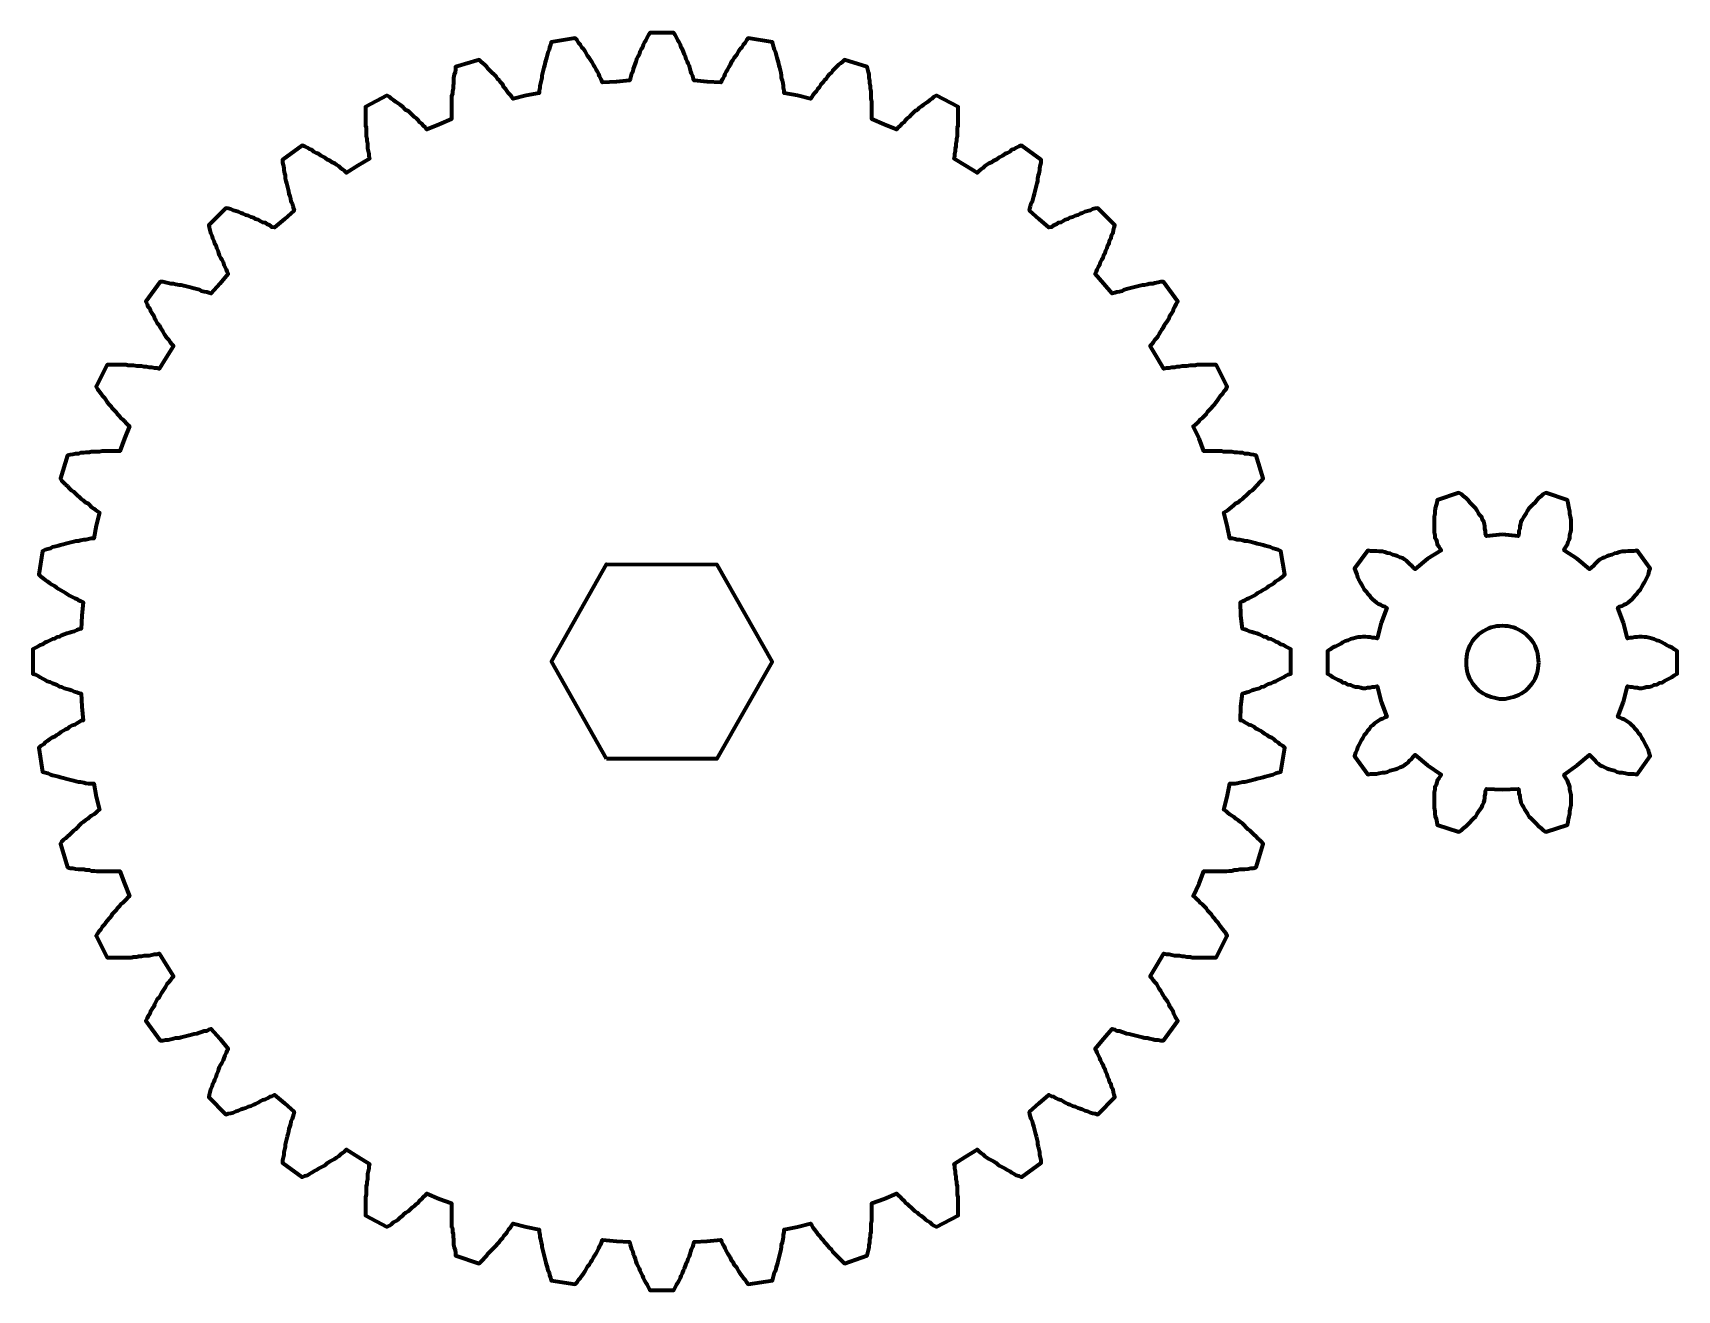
# Model space of a CAD drawing. Header units: millimetres. Extents: x -1288 to -435, y 250 to 901.
# Drawn here: x -782 to -675.4, y 623.3 to 704.7 of the extents above; entities that cross this region are included whole.
import ezdxf

# ---------------------------------------------------------------- set-up
doc = ezdxf.new("R2010")
doc.units = ezdxf.units.MM
doc.header["$MEASUREMENT"] = 0
doc.layers.add('2D', color=1, linetype='Continuous', true_color=0xff0000)
doc.layers.add('Layer 4', color=18, linetype='Continuous', true_color=0x000000)

msp = doc.modelspace()

# ---------------------------------------------------------------- linework, layer by layer
at = {"layer": '2D', "lineweight": 70}
msp.add_lwpolyline([(-744.8, 657.7), (-748.37, 664), (-744.8, 670.3), (-737.65, 670.29), (-734.07, 663.99), (-737.65, 657.7), (-744.8, 657.7)], dxfattribs=at)
msp.add_open_spline([(-684.41, 663.92), (-684.41, 663.45), (-684.54, 662.97), (-684.84, 662.58), (-685.14, 662.15), (-685.58, 661.84), (-686.05, 661.72), (-686.53, 661.54), (-687, 661.54), (-687.48, 661.72), (-687.96, 661.84), (-688.39, 662.15), (-688.69, 662.58), (-688.99, 662.97), (-689.12, 663.45), (-689.12, 663.92), (-689.12, 664.44), (-688.99, 664.92), (-688.69, 665.35), (-688.39, 665.74), (-687.96, 666.04), (-687.48, 666.21), (-687, 666.34), (-686.53, 666.34), (-686.05, 666.21), (-685.58, 666.04), (-685.14, 665.74), (-684.84, 665.35), (-684.54, 664.92), (-684.41, 664.44), (-684.41, 663.92)], degree=3, knots=[0, 0, 0, 0, 1.1, 1.1, 1.1, 2.2, 2.2, 2.2, 3.3, 3.3, 3.3, 4.4, 4.4, 4.4, 5.5, 5.5, 5.5, 6.6, 6.6, 6.6, 7.7, 7.7, 7.7, 8.8, 8.8, 8.8, 9.9, 9.9, 9.9, 11, 11, 11, 11], dxfattribs=at)
at = {"layer": 'Layer 4', "color": 18, "lineweight": 70, "true_color": 0x010101}
for points in [[(-744.17, 701.55), (-745.06, 701.51), (-745.1, 701.64), (-745.18, 701.76), (-745.27, 701.93), (-745.31, 702.06), (-745.39, 702.23), (-745.48, 702.36), (-745.56, 702.52), (-745.65, 702.65), (-745.73, 702.82), (-745.82, 702.95), (-745.9, 703.08), (-746.03, 703.24), (-746.11, 703.37), (-746.2, 703.54), (-746.28, 703.67), (-746.41, 703.79), (-746.5, 703.96), (-746.62, 704.09), (-746.71, 704.26), (-746.83, 704.39), (-748.4, 704.13), (-748.44, 703.96), (-748.49, 703.79), (-748.53, 703.63), (-748.61, 703.46), (-748.65, 703.29), (-748.7, 703.12), (-748.74, 702.95), (-748.78, 702.82), (-748.82, 702.61), (-748.87, 702.48), (-748.91, 702.31), (-748.95, 702.14), (-748.99, 701.97), (-748.99, 701.81), (-749.04, 701.64), (-749.08, 701.47), (-749.12, 701.3), (-749.12, 701.17), (-749.16, 701), (-749.16, 700.83), (-750.01, 700.66)], [(-738.28, 701.55), (-739.13, 701.64), (-739.17, 701.76), (-739.21, 701.93), (-739.3, 702.1), (-739.34, 702.23), (-739.38, 702.4), (-739.43, 702.57), (-739.51, 702.74), (-739.55, 702.86), (-739.64, 703.03), (-739.68, 703.2), (-739.76, 703.33), (-739.81, 703.5), (-739.89, 703.67), (-739.98, 703.79), (-740.02, 703.96), (-740.1, 704.13), (-740.19, 704.26), (-740.27, 704.43), (-740.36, 704.6), (-740.44, 704.73), (-742.01, 704.73), (-742.09, 704.6), (-742.18, 704.43), (-742.26, 704.26), (-742.35, 704.13), (-742.43, 703.96), (-742.47, 703.79), (-742.56, 703.67), (-742.64, 703.5), (-742.69, 703.33), (-742.77, 703.2), (-742.86, 703.03), (-742.9, 702.86), (-742.94, 702.74), (-743.02, 702.57), (-743.07, 702.4), (-743.11, 702.23), (-743.19, 702.1), (-743.24, 701.93), (-743.28, 701.76), (-743.32, 701.64), (-744.17, 701.55)], [(-732.44, 700.66), (-733.29, 700.83), (-733.29, 701), (-733.33, 701.17), (-733.33, 701.3), (-733.37, 701.47), (-733.41, 701.64), (-733.46, 701.81), (-733.46, 701.97), (-733.5, 702.14), (-733.54, 702.31), (-733.58, 702.48), (-733.63, 702.61), (-733.67, 702.82), (-733.71, 702.95), (-733.75, 703.12), (-733.8, 703.29), (-733.84, 703.46), (-733.92, 703.63), (-733.96, 703.79), (-734.01, 703.96), (-734.05, 704.13), (-735.62, 704.39), (-735.74, 704.26), (-735.83, 704.09), (-735.95, 703.96), (-736.04, 703.79), (-736.17, 703.67), (-736.25, 703.54), (-736.34, 703.37), (-736.42, 703.24), (-736.55, 703.08), (-736.63, 702.95), (-736.72, 702.82), (-736.8, 702.65), (-736.89, 702.52), (-736.97, 702.36), (-737.06, 702.23), (-737.14, 702.06), (-737.18, 701.93), (-737.27, 701.76), (-737.35, 701.64), (-737.39, 701.51), (-738.28, 701.55)], [(-750.01, 700.66), (-750.86, 700.45), (-750.94, 700.58), (-751.02, 700.7), (-751.15, 700.83), (-751.24, 700.96), (-751.32, 701.09), (-751.45, 701.21), (-751.53, 701.38), (-751.66, 701.51), (-751.74, 701.64), (-751.87, 701.76), (-751.96, 701.89), (-752.08, 702.02), (-752.21, 702.14), (-752.34, 702.27), (-752.47, 702.4), (-752.55, 702.52), (-752.68, 702.65), (-752.8, 702.74), (-752.93, 702.86), (-753.06, 702.99), (-754.58, 702.52), (-754.58, 702.36), (-754.62, 702.19), (-754.67, 702.02), (-754.71, 701.81), (-754.71, 701.47), (-754.75, 701.3), (-754.75, 701.13), (-754.79, 700.96), (-754.79, 700.79), (-754.84, 700.62), (-754.84, 699.14), (-755.64, 698.8)], [(-726.81, 698.8), (-727.61, 699.14), (-727.61, 700.28), (-727.66, 700.45), (-727.66, 700.96), (-727.7, 701.13), (-727.7, 701.3), (-727.74, 701.47), (-727.74, 701.64), (-727.78, 701.81), (-727.78, 702.02), (-727.83, 702.19), (-727.87, 702.36), (-727.91, 702.52), (-729.39, 702.99), (-729.52, 702.86), (-729.65, 702.74), (-729.77, 702.65), (-729.9, 702.52), (-730.03, 702.4), (-730.16, 702.27), (-730.24, 702.14), (-730.37, 702.02), (-730.49, 701.89), (-730.58, 701.76), (-730.71, 701.64), (-730.79, 701.51), (-730.92, 701.38), (-731, 701.21), (-731.13, 701.09), (-731.21, 700.96), (-731.34, 700.83), (-731.43, 700.7), (-731.51, 700.58), (-731.59, 700.45), (-732.44, 700.66)], [(-755.64, 698.8), (-756.44, 698.46), (-756.53, 698.59), (-756.66, 698.71), (-756.78, 698.84), (-756.91, 698.93), (-756.99, 699.05), (-757.12, 699.18), (-757.25, 699.27), (-757.38, 699.39), (-757.5, 699.52), (-757.63, 699.65), (-757.8, 699.73), (-757.93, 699.86), (-758.01, 699.94), (-758.18, 700.07), (-758.31, 700.15), (-758.43, 700.24), (-758.6, 700.37), (-758.73, 700.45), (-758.86, 700.58), (-759.03, 700.66), (-760.42, 699.94), (-760.42, 698.71), (-760.38, 698.59), (-760.38, 698.04), (-760.34, 697.87), (-760.34, 697.74), (-760.3, 697.57), (-760.3, 697.23), (-760.25, 697.06), (-760.21, 696.89), (-760.21, 696.73), (-760.17, 696.56), (-760.89, 696.13)], [(-721.56, 696.13), (-722.28, 696.56), (-722.24, 696.73), (-722.24, 696.89), (-722.2, 697.06), (-722.2, 697.23), (-722.15, 697.36), (-722.15, 697.57), (-722.11, 697.74), (-722.11, 697.87), (-722.07, 698.04), (-722.07, 698.59), (-722.03, 698.71), (-722.03, 699.94), (-723.42, 700.66), (-723.59, 700.58), (-723.72, 700.45), (-723.85, 700.37), (-724.02, 700.24), (-724.14, 700.15), (-724.27, 700.07), (-724.44, 699.94), (-724.57, 699.86), (-724.69, 699.73), (-724.82, 699.65), (-724.95, 699.52), (-725.08, 699.39), (-725.2, 699.27), (-725.33, 699.18), (-725.46, 699.05), (-725.54, 698.93), (-725.67, 698.84), (-725.79, 698.71), (-725.92, 698.59), (-726.01, 698.46), (-726.81, 698.8)], [(-760.89, 696.13), (-761.65, 695.67), (-761.78, 695.79), (-761.91, 695.88), (-762.03, 695.96), (-762.16, 696.09), (-762.29, 696.17), (-762.41, 696.26), (-762.58, 696.34), (-762.71, 696.43), (-762.88, 696.51), (-763.01, 696.6), (-763.13, 696.68), (-763.3, 696.77), (-763.47, 696.89), (-763.6, 696.94), (-763.77, 697.02), (-763.89, 697.15), (-764.06, 697.19), (-764.19, 697.28), (-764.36, 697.36), (-764.53, 697.44), (-765.8, 696.51), (-765.8, 696.34), (-765.76, 696.17), (-765.72, 695.96), (-765.72, 695.84), (-765.67, 695.62), (-765.63, 695.5), (-765.63, 695.29), (-765.59, 695.12), (-765.55, 694.99), (-765.5, 694.82), (-765.46, 694.65), (-765.42, 694.48), (-765.38, 694.31), (-765.33, 694.14), (-765.29, 693.97), (-765.25, 693.8), (-765.17, 693.68), (-765.12, 693.51), (-765.08, 693.34), (-765.04, 693.21), (-765.67, 692.66)], [(-716.78, 692.66), (-717.41, 693.21), (-717.37, 693.34), (-717.33, 693.51), (-717.29, 693.68), (-717.2, 693.8), (-717.16, 693.97), (-717.12, 694.14), (-717.07, 694.31), (-717.03, 694.48), (-716.99, 694.65), (-716.95, 694.82), (-716.9, 694.99), (-716.86, 695.12), (-716.86, 695.29), (-716.82, 695.5), (-716.78, 695.62), (-716.74, 695.84), (-716.74, 695.96), (-716.69, 696.17), (-716.65, 696.34), (-716.65, 696.51), (-717.92, 697.44), (-718.09, 697.36), (-718.26, 697.28), (-718.39, 697.19), (-718.56, 697.15), (-718.68, 697.02), (-718.85, 696.94), (-718.98, 696.89), (-719.15, 696.77), (-719.32, 696.68), (-719.44, 696.6), (-719.57, 696.51), (-719.74, 696.43), (-719.87, 696.34), (-720.04, 696.26), (-720.16, 696.17), (-720.29, 696.09), (-720.42, 695.96), (-720.55, 695.88), (-720.67, 695.79), (-720.8, 695.67), (-721.56, 696.13)], [(-765.67, 692.66), (-766.31, 692.11), (-766.48, 692.15), (-766.6, 692.24), (-766.77, 692.32), (-766.9, 692.41), (-767.07, 692.45), (-767.24, 692.53), (-767.37, 692.62), (-767.54, 692.66), (-767.66, 692.75), (-767.83, 692.79), (-768, 692.87), (-768.17, 692.92), (-768.34, 693), (-768.47, 693.04), (-768.64, 693.13), (-768.81, 693.17), (-768.98, 693.21), (-769.14, 693.3), (-769.31, 693.34), (-769.48, 693.38), (-770.58, 692.28), (-770.54, 692.11), (-770.5, 691.94), (-770.46, 691.77), (-770.37, 691.6), (-770.33, 691.43), (-770.24, 691.26), (-770.2, 691.09), (-770.12, 690.97), (-770.08, 690.8), (-769.99, 690.63), (-769.95, 690.46), (-769.91, 690.33), (-769.82, 690.16), (-769.74, 690.04), (-769.65, 689.87), (-769.61, 689.7), (-769.53, 689.57), (-769.44, 689.4), (-769.4, 689.27), (-769.31, 689.11), (-769.86, 688.47)], [(-712.59, 688.47), (-713.14, 689.11), (-713.05, 689.27), (-713.01, 689.4), (-712.93, 689.57), (-712.84, 689.7), (-712.8, 689.87), (-712.71, 690.04), (-712.63, 690.16), (-712.59, 690.33), (-712.5, 690.46), (-712.46, 690.63), (-712.38, 690.8), (-712.33, 690.97), (-712.25, 691.09), (-712.21, 691.26), (-712.12, 691.43), (-712.08, 691.6), (-711.99, 691.77), (-711.95, 691.94), (-711.91, 692.11), (-711.87, 692.28), (-712.97, 693.38), (-713.14, 693.34), (-713.31, 693.3), (-713.48, 693.21), (-713.64, 693.17), (-713.81, 693.13), (-713.98, 693.04), (-714.11, 693), (-714.28, 692.92), (-714.45, 692.87), (-714.62, 692.79), (-714.79, 692.75), (-714.91, 692.66), (-715.08, 692.62), (-715.21, 692.53), (-715.38, 692.45), (-715.55, 692.41), (-715.68, 692.32), (-715.85, 692.24), (-715.97, 692.15), (-716.14, 692.11), (-716.78, 692.66)], [(-769.86, 688.47), (-770.41, 687.84), (-770.58, 687.88), (-770.71, 687.92), (-770.88, 687.96), (-771.05, 688), (-771.18, 688.09), (-771.35, 688.13), (-771.52, 688.17), (-771.68, 688.22), (-771.85, 688.26), (-772.02, 688.3), (-772.19, 688.34), (-772.36, 688.39), (-772.49, 688.39), (-772.7, 688.43), (-772.87, 688.47), (-773.04, 688.47), (-773.21, 688.51), (-773.38, 688.55), (-773.55, 688.6), (-773.72, 688.6), (-774.65, 687.33), (-774.56, 687.16), (-774.52, 686.99), (-774.39, 686.86), (-774.35, 686.69), (-774.27, 686.57), (-774.14, 686.4), (-774.1, 686.23), (-774.01, 686.1), (-773.93, 685.93), (-773.8, 685.8), (-773.72, 685.63), (-773.63, 685.51), (-773.55, 685.38), (-773.46, 685.21), (-773.38, 685.08), (-773.29, 684.96), (-773.17, 684.83), (-773.08, 684.7), (-773, 684.58), (-772.87, 684.45), (-773.34, 683.69)], [(-709.12, 683.69), (-709.58, 684.45), (-709.45, 684.58), (-709.37, 684.7), (-709.28, 684.83), (-709.16, 684.96), (-709.07, 685.08), (-708.99, 685.21), (-708.9, 685.38), (-708.82, 685.51), (-708.73, 685.63), (-708.65, 685.8), (-708.56, 685.93), (-708.44, 686.1), (-708.35, 686.23), (-708.31, 686.4), (-708.18, 686.57), (-708.1, 686.69), (-708.06, 686.86), (-707.97, 686.99), (-707.89, 687.16), (-707.8, 687.33), (-708.73, 688.6), (-708.9, 688.6), (-709.07, 688.55), (-709.28, 688.51), (-709.41, 688.47), (-709.62, 688.47), (-709.75, 688.43), (-709.96, 688.39), (-710.09, 688.39), (-710.26, 688.34), (-710.43, 688.3), (-710.6, 688.26), (-710.77, 688.22), (-710.94, 688.17), (-711.11, 688.13), (-711.27, 688.09), (-711.4, 688), (-711.57, 687.96), (-711.74, 687.92), (-711.87, 687.88), (-712.04, 687.84), (-712.59, 688.47)], [(-773.34, 683.69), (-773.8, 682.97), (-773.93, 683.01), (-774.1, 683.01), (-774.27, 683.05), (-774.44, 683.05), (-774.61, 683.09), (-774.77, 683.09), (-774.94, 683.14), (-775.24, 683.14), (-775.45, 683.18), (-775.79, 683.18), (-775.92, 683.22), (-777.15, 683.22), (-777.87, 681.82), (-777.78, 681.65), (-777.7, 681.53), (-777.57, 681.36), (-777.48, 681.23), (-777.36, 681.1), (-777.27, 680.98), (-777.15, 680.81), (-777.06, 680.68), (-776.93, 680.55), (-776.85, 680.43), (-776.72, 680.3), (-776.6, 680.17), (-776.51, 680.05), (-776.38, 679.92), (-776.3, 679.79), (-776.17, 679.71), (-776.04, 679.58), (-775.92, 679.45), (-775.83, 679.33), (-775.71, 679.24), (-776.04, 678.44)], [(-706.41, 678.44), (-706.79, 679.24), (-706.66, 679.33), (-706.53, 679.45), (-706.41, 679.58), (-706.32, 679.71), (-706.19, 679.79), (-706.07, 679.92), (-705.94, 680.05), (-705.86, 680.17), (-705.73, 680.3), (-705.6, 680.43), (-705.52, 680.55), (-705.39, 680.68), (-705.31, 680.81), (-705.18, 680.98), (-705.09, 681.1), (-705.01, 681.23), (-704.88, 681.36), (-704.76, 681.53), (-704.67, 681.65), (-704.59, 681.82), (-705.31, 683.22), (-706.53, 683.22), (-706.66, 683.18), (-707, 683.18), (-707.21, 683.14), (-707.51, 683.14), (-707.68, 683.09), (-707.85, 683.09), (-708.01, 683.05), (-708.18, 683.05), (-708.35, 683.01), (-708.52, 683.01), (-708.69, 682.97), (-709.12, 683.69)], [(-776.04, 678.44), (-776.34, 677.63), (-777.48, 677.63), (-777.65, 677.59), (-778.2, 677.59), (-778.33, 677.55), (-778.54, 677.55), (-778.67, 677.51), (-778.88, 677.51), (-779.01, 677.46), (-779.22, 677.46), (-779.39, 677.42), (-779.56, 677.38), (-779.73, 677.34), (-780.19, 675.85), (-780.11, 675.73), (-779.98, 675.6), (-779.85, 675.47), (-779.73, 675.35), (-779.6, 675.22), (-779.47, 675.09), (-779.35, 675.01), (-779.22, 674.88), (-779.09, 674.75), (-778.97, 674.67), (-778.84, 674.54), (-778.71, 674.46), (-778.59, 674.33), (-778.42, 674.25), (-778.29, 674.12), (-778.2, 674.03), (-778.03, 673.91), (-777.91, 673.82), (-777.78, 673.74), (-777.65, 673.65), (-777.87, 672.81)], [(-704.59, 672.81), (-704.8, 673.65), (-704.67, 673.74), (-704.54, 673.82), (-704.42, 673.91), (-704.29, 674.03), (-704.16, 674.12), (-704.04, 674.25), (-703.87, 674.33), (-703.74, 674.46), (-703.61, 674.54), (-703.48, 674.67), (-703.36, 674.75), (-703.23, 674.88), (-703.1, 675.01), (-702.98, 675.09), (-702.85, 675.22), (-702.72, 675.35), (-702.6, 675.47), (-702.51, 675.6), (-702.38, 675.73), (-702.26, 675.85), (-702.72, 677.34), (-702.89, 677.38), (-703.06, 677.42), (-703.23, 677.46), (-703.44, 677.46), (-703.57, 677.51), (-703.78, 677.51), (-703.95, 677.55), (-704.12, 677.55), (-704.29, 677.59), (-704.8, 677.59), (-704.97, 677.63), (-706.11, 677.63), (-706.41, 678.44)], [(-686.75, 672.22), (-687.8, 672.13), (-687.85, 672.3), (-687.85, 672.47), (-687.89, 672.6), (-687.89, 672.77), (-687.93, 672.9), (-687.97, 673.07), (-688.06, 673.19), (-688.1, 673.36), (-688.23, 673.49), (-688.31, 673.62), (-688.4, 673.79), (-688.48, 673.91), (-688.61, 674.04), (-688.74, 674.17), (-688.86, 674.29), (-688.99, 674.46), (-689.12, 674.59), (-689.29, 674.72), (-689.41, 674.84), (-689.58, 674.93), (-690.98, 674.46), (-691.02, 674.29), (-691.06, 674.12), (-691.11, 673.91), (-691.15, 673.74), (-691.15, 673.57), (-691.19, 673.4), (-691.19, 672.35), (-691.15, 672.18), (-691.15, 672.01), (-691.06, 671.88), (-691.02, 671.75), (-690.98, 671.58), (-690.89, 671.46), (-690.81, 671.33), (-690.72, 671.2), (-691.61, 670.65)], [(-681.92, 670.65), (-682.77, 671.2), (-682.72, 671.33), (-682.64, 671.46), (-682.55, 671.58), (-682.51, 671.75), (-682.43, 671.88), (-682.39, 672.01), (-682.39, 672.18), (-682.34, 672.35), (-682.3, 672.52), (-682.3, 673.19), (-682.34, 673.4), (-682.39, 673.57), (-682.39, 673.74), (-682.43, 673.91), (-682.47, 674.12), (-682.51, 674.29), (-682.55, 674.46), (-683.95, 674.93), (-684.12, 674.84), (-684.25, 674.72), (-684.42, 674.59), (-684.54, 674.46), (-684.67, 674.29), (-684.8, 674.17), (-684.93, 674.04), (-685.05, 673.91), (-685.14, 673.79), (-685.22, 673.62), (-685.31, 673.49), (-685.39, 673.36), (-685.48, 673.19), (-685.56, 673.07), (-685.6, 672.9), (-685.64, 672.77), (-685.64, 672.6), (-685.69, 672.47), (-685.69, 672.3), (-685.73, 672.13), (-686.75, 672.22)], [(-777.87, 672.81), (-778.03, 671.96), (-778.2, 671.96), (-778.37, 671.92), (-778.54, 671.88), (-778.67, 671.88), (-778.88, 671.83), (-779.01, 671.79), (-779.18, 671.79), (-779.35, 671.75), (-779.52, 671.71), (-779.69, 671.66), (-779.85, 671.62), (-780.02, 671.58), (-780.19, 671.54), (-780.32, 671.49), (-780.49, 671.45), (-780.7, 671.41), (-780.83, 671.33), (-781, 671.28), (-781.17, 671.24), (-781.34, 671.16), (-781.59, 669.63), (-781.46, 669.5), (-781.29, 669.38), (-781.17, 669.29), (-781.04, 669.21), (-780.87, 669.08), (-780.74, 669), (-780.57, 668.91), (-780.45, 668.79), (-780.32, 668.7), (-780.15, 668.62), (-780.02, 668.53), (-779.85, 668.45), (-779.73, 668.36), (-779.6, 668.28), (-779.43, 668.19), (-779.26, 668.11), (-779.13, 668.07), (-779.01, 667.98), (-778.84, 667.9), (-778.71, 667.85), (-778.8, 666.96)], [(-703.7, 666.96), (-703.74, 667.85), (-703.61, 667.9), (-703.44, 667.98), (-703.32, 668.07), (-703.19, 668.11), (-703.02, 668.19), (-702.85, 668.28), (-702.72, 668.36), (-702.6, 668.45), (-702.43, 668.53), (-702.3, 668.62), (-702.13, 668.7), (-702, 668.79), (-701.88, 668.91), (-701.71, 669), (-701.58, 669.08), (-701.45, 669.21), (-701.28, 669.29), (-701.16, 669.38), (-700.99, 669.5), (-700.86, 669.63), (-701.11, 671.16), (-701.28, 671.24), (-701.45, 671.28), (-701.62, 671.33), (-701.79, 671.41), (-701.96, 671.45), (-702.13, 671.49), (-702.26, 671.54), (-702.43, 671.58), (-702.64, 671.62), (-702.77, 671.66), (-702.93, 671.71), (-703.1, 671.75), (-703.27, 671.79), (-703.44, 671.79), (-703.57, 671.83), (-703.78, 671.88), (-703.95, 671.88), (-704.08, 671.92), (-704.25, 671.96), (-704.42, 671.96), (-704.59, 672.81)], [(-691.61, 670.65), (-692.42, 669.98), (-692.54, 670.1), (-692.63, 670.19), (-692.76, 670.31), (-692.84, 670.4), (-692.97, 670.53), (-693.1, 670.61), (-693.22, 670.69), (-693.39, 670.74), (-693.56, 670.82), (-693.69, 670.86), (-693.86, 670.91), (-694.03, 670.99), (-694.2, 671.03), (-694.37, 671.08), (-694.53, 671.12), (-694.75, 671.12), (-694.92, 671.16), (-695.3, 671.16), (-695.47, 671.2), (-696.35, 670.02), (-696.27, 669.85), (-696.19, 669.64), (-696.14, 669.47), (-696.06, 669.3), (-695.97, 669.13), (-695.89, 669), (-695.8, 668.83), (-695.72, 668.66), (-695.59, 668.54), (-695.51, 668.41), (-695.38, 668.28), (-695.3, 668.16), (-695.17, 668.03), (-695.04, 667.94), (-694.92, 667.82), (-694.79, 667.73), (-694.66, 667.69), (-694.53, 667.6), (-694.37, 667.56), (-694.24, 667.48), (-694.62, 666.5)], [(-678.91, 666.5), (-679.29, 667.48), (-679.17, 667.56), (-679, 667.6), (-678.87, 667.69), (-678.74, 667.73), (-678.62, 667.82), (-678.49, 667.94), (-678.36, 668.03), (-678.24, 668.16), (-678.15, 668.28), (-678.02, 668.41), (-677.94, 668.54), (-677.81, 668.66), (-677.73, 668.83), (-677.64, 669), (-677.56, 669.13), (-677.47, 669.3), (-677.39, 669.47), (-677.3, 669.64), (-677.26, 669.85), (-677.18, 670.02), (-678.02, 671.2), (-678.24, 671.16), (-678.62, 671.16), (-678.79, 671.12), (-679, 671.12), (-679.17, 671.08), (-679.34, 671.03), (-679.51, 670.99), (-679.68, 670.91), (-679.84, 670.86), (-679.97, 670.82), (-680.14, 670.74), (-680.27, 670.69), (-680.44, 670.61), (-680.56, 670.53), (-680.69, 670.4), (-680.78, 670.31), (-680.86, 670.19), (-680.99, 670.1), (-681.11, 669.98), (-681.92, 670.65)], [(-778.8, 666.96), (-778.84, 666.12), (-779.01, 666.08), (-779.13, 666.03), (-779.3, 665.95), (-779.47, 665.91), (-779.6, 665.86), (-779.77, 665.82), (-779.94, 665.74), (-780.11, 665.69), (-780.24, 665.61), (-780.4, 665.57), (-780.57, 665.48), (-780.7, 665.44), (-780.87, 665.36), (-781.04, 665.27), (-781.17, 665.23), (-781.34, 665.1), (-781.51, 665.06), (-781.63, 664.98), (-781.8, 664.89), (-781.97, 664.81), (-781.97, 663.2), (-781.8, 663.15), (-781.63, 663.07), (-781.51, 662.99), (-781.34, 662.9), (-781.17, 662.82), (-781.04, 662.73), (-780.87, 662.69), (-780.7, 662.6), (-780.57, 662.56), (-780.4, 662.48), (-780.24, 662.39), (-780.11, 662.35), (-779.94, 662.27), (-779.77, 662.22), (-779.6, 662.18), (-779.47, 662.14), (-779.3, 662.05), (-779.13, 662.01), (-779.01, 661.97), (-778.84, 661.93), (-778.8, 661.08)], [(-703.7, 661.08), (-703.61, 661.93), (-703.44, 661.97), (-703.32, 662.01), (-703.15, 662.05), (-702.98, 662.14), (-702.85, 662.18), (-702.68, 662.22), (-702.51, 662.27), (-702.38, 662.35), (-702.21, 662.39), (-702.05, 662.48), (-701.92, 662.56), (-701.75, 662.6), (-701.58, 662.69), (-701.45, 662.73), (-701.28, 662.82), (-701.11, 662.9), (-700.94, 662.99), (-700.82, 663.07), (-700.65, 663.15), (-700.48, 663.2), (-700.48, 664.81), (-700.65, 664.89), (-700.82, 664.98), (-700.94, 665.06), (-701.11, 665.1), (-701.28, 665.23), (-701.45, 665.27), (-701.58, 665.36), (-701.75, 665.44), (-701.92, 665.48), (-702.05, 665.57), (-702.21, 665.61), (-702.38, 665.69), (-702.51, 665.74), (-702.68, 665.82), (-702.85, 665.86), (-702.98, 665.91), (-703.15, 665.95), (-703.32, 666.03), (-703.44, 666.08), (-703.61, 666.12), (-703.7, 666.96)], [(-694.62, 666.5), (-694.87, 665.49), (-695.04, 665.53), (-695.17, 665.53), (-695.34, 665.57), (-695.47, 665.57), (-695.64, 665.61), (-695.8, 665.61), (-695.93, 665.57), (-696.1, 665.57), (-696.27, 665.53), (-696.44, 665.49), (-696.61, 665.45), (-696.78, 665.36), (-696.95, 665.32), (-697.12, 665.23), (-697.24, 665.15), (-697.41, 665.06), (-697.58, 664.98), (-697.75, 664.9), (-697.92, 664.77), (-698.09, 664.68), (-698.09, 663.2), (-697.92, 663.12), (-697.75, 662.99), (-697.58, 662.91), (-697.41, 662.82), (-697.24, 662.74), (-697.12, 662.65), (-696.95, 662.61), (-696.78, 662.52), (-696.61, 662.48), (-696.44, 662.4), (-696.27, 662.36), (-696.1, 662.36), (-695.93, 662.31), (-695.8, 662.27), (-695.64, 662.27), (-695.47, 662.31), (-695.34, 662.31), (-695.17, 662.36), (-695.04, 662.36), (-694.87, 662.4), (-694.62, 661.38)], [(-678.91, 661.38), (-678.66, 662.4), (-678.49, 662.36), (-678.36, 662.36), (-678.19, 662.31), (-678.02, 662.31), (-677.9, 662.27), (-677.73, 662.27), (-677.56, 662.31), (-677.43, 662.36), (-677.26, 662.36), (-677.09, 662.4), (-676.92, 662.48), (-676.75, 662.52), (-676.59, 662.61), (-676.42, 662.65), (-676.25, 662.74), (-676.12, 662.82), (-675.95, 662.91), (-675.78, 662.99), (-675.61, 663.12), (-675.44, 663.2), (-675.44, 664.68), (-675.61, 664.77), (-675.78, 664.9), (-675.95, 664.98), (-676.12, 665.06), (-676.25, 665.15), (-676.42, 665.23), (-676.59, 665.32), (-676.75, 665.36), (-676.92, 665.45), (-677.09, 665.49), (-677.26, 665.53), (-677.43, 665.57), (-677.56, 665.57), (-677.73, 665.61), (-677.9, 665.61), (-678.02, 665.57), (-678.19, 665.57), (-678.36, 665.53), (-678.49, 665.53), (-678.66, 665.49), (-678.91, 666.5)], [(-778.8, 661.08), (-778.71, 660.19), (-778.84, 660.15), (-779.01, 660.06), (-779.13, 659.98), (-779.26, 659.9), (-779.43, 659.85), (-779.6, 659.77), (-779.73, 659.64), (-779.85, 659.6), (-780.02, 659.51), (-780.15, 659.43), (-780.32, 659.3), (-780.45, 659.22), (-780.57, 659.13), (-780.74, 659.05), (-780.87, 658.96), (-781.04, 658.84), (-781.17, 658.75), (-781.29, 658.63), (-781.46, 658.54), (-781.59, 658.41), (-781.34, 656.85), (-781.17, 656.8), (-781, 656.76), (-780.83, 656.68), (-780.7, 656.64), (-780.49, 656.59), (-780.32, 656.55), (-780.19, 656.51), (-780.02, 656.47), (-779.85, 656.42), (-779.69, 656.38), (-779.52, 656.34), (-779.35, 656.3), (-779.18, 656.25), (-779.01, 656.21), (-778.88, 656.21), (-778.67, 656.17), (-778.54, 656.13), (-778.37, 656.09), (-778.03, 656.09), (-777.87, 655.24)], [(-704.59, 655.24), (-704.42, 656.09), (-704.08, 656.09), (-703.95, 656.13), (-703.78, 656.17), (-703.57, 656.21), (-703.44, 656.21), (-703.27, 656.25), (-703.1, 656.3), (-702.93, 656.34), (-702.77, 656.38), (-702.64, 656.42), (-702.43, 656.47), (-702.26, 656.51), (-702.13, 656.55), (-701.96, 656.59), (-701.79, 656.64), (-701.62, 656.68), (-701.45, 656.76), (-701.28, 656.8), (-701.11, 656.85), (-700.86, 658.41), (-700.99, 658.54), (-701.16, 658.63), (-701.28, 658.75), (-701.45, 658.84), (-701.58, 658.96), (-701.71, 659.05), (-701.88, 659.13), (-702, 659.22), (-702.13, 659.3), (-702.3, 659.43), (-702.43, 659.51), (-702.6, 659.6), (-702.72, 659.64), (-702.85, 659.77), (-703.02, 659.85), (-703.19, 659.9), (-703.32, 659.98), (-703.44, 660.06), (-703.61, 660.15), (-703.74, 660.19), (-703.7, 661.08)], [(-694.62, 661.38), (-694.24, 660.41), (-694.37, 660.37), (-694.53, 660.28), (-694.66, 660.24), (-694.79, 660.15), (-694.92, 660.07), (-695.04, 659.98), (-695.17, 659.86), (-695.3, 659.77), (-695.38, 659.65), (-695.51, 659.52), (-695.59, 659.35), (-695.72, 659.22), (-695.8, 659.05), (-695.89, 658.93), (-695.97, 658.76), (-696.06, 658.59), (-696.14, 658.42), (-696.19, 658.25), (-696.27, 658.08), (-696.35, 657.87), (-695.47, 656.68), (-695.3, 656.72), (-694.92, 656.72), (-694.75, 656.77), (-694.53, 656.81), (-694.37, 656.81), (-694.2, 656.85), (-694.03, 656.94), (-693.86, 656.98), (-693.69, 657.02), (-693.56, 657.06), (-693.39, 657.15), (-693.22, 657.23), (-693.1, 657.28), (-692.97, 657.4), (-692.84, 657.49), (-692.76, 657.61), (-692.63, 657.7), (-692.54, 657.83), (-692.42, 657.95), (-691.61, 657.28)], [(-681.92, 657.28), (-681.11, 657.95), (-680.99, 657.83), (-680.86, 657.7), (-680.78, 657.61), (-680.69, 657.49), (-680.56, 657.4), (-680.44, 657.28), (-680.27, 657.23), (-680.14, 657.15), (-679.97, 657.06), (-679.84, 657.02), (-679.68, 656.98), (-679.51, 656.94), (-679.34, 656.85), (-679.17, 656.81), (-679, 656.81), (-678.79, 656.77), (-678.62, 656.72), (-678.24, 656.72), (-678.02, 656.68), (-677.18, 657.87), (-677.26, 658.08), (-677.3, 658.25), (-677.39, 658.42), (-677.47, 658.59), (-677.56, 658.76), (-677.64, 658.93), (-677.73, 659.05), (-677.81, 659.22), (-677.94, 659.35), (-678.02, 659.52), (-678.15, 659.65), (-678.24, 659.77), (-678.36, 659.86), (-678.49, 659.98), (-678.62, 660.07), (-678.74, 660.15), (-678.87, 660.24), (-679, 660.28), (-679.17, 660.37), (-679.29, 660.41), (-678.91, 661.38)], [(-691.61, 657.28), (-690.72, 656.68), (-690.81, 656.56), (-690.89, 656.43), (-690.98, 656.3), (-691.02, 656.17), (-691.06, 656.01), (-691.15, 655.88), (-691.15, 655.71), (-691.19, 655.54), (-691.19, 654.52), (-691.15, 654.31), (-691.15, 654.14), (-691.11, 653.97), (-691.06, 653.8), (-691.02, 653.59), (-690.98, 653.42), (-689.58, 652.96), (-689.41, 653.08), (-689.29, 653.21), (-689.12, 653.34), (-688.99, 653.47), (-688.86, 653.59), (-688.74, 653.72), (-688.61, 653.85), (-688.48, 653.97), (-688.4, 654.14), (-688.31, 654.27), (-688.23, 654.4), (-688.1, 654.57), (-688.06, 654.69), (-687.97, 654.86), (-687.93, 654.99), (-687.89, 655.16), (-687.89, 655.29), (-687.85, 655.46), (-687.85, 655.62), (-687.8, 655.75), (-686.75, 655.71)], [(-686.75, 655.71), (-685.73, 655.75), (-685.69, 655.62), (-685.69, 655.46), (-685.64, 655.29), (-685.64, 655.16), (-685.6, 654.99), (-685.56, 654.86), (-685.48, 654.69), (-685.39, 654.57), (-685.31, 654.4), (-685.22, 654.27), (-685.14, 654.14), (-685.05, 653.97), (-684.93, 653.85), (-684.8, 653.72), (-684.67, 653.59), (-684.54, 653.47), (-684.42, 653.34), (-684.25, 653.21), (-684.12, 653.08), (-683.95, 652.96), (-682.55, 653.42), (-682.51, 653.59), (-682.47, 653.8), (-682.43, 653.97), (-682.39, 654.14), (-682.39, 654.31), (-682.34, 654.52), (-682.3, 654.69), (-682.3, 655.37), (-682.34, 655.54), (-682.39, 655.71), (-682.39, 655.88), (-682.43, 656.01), (-682.51, 656.17), (-682.55, 656.3), (-682.64, 656.43), (-682.72, 656.56), (-682.77, 656.68), (-681.92, 657.28)], [(-777.87, 655.24), (-777.65, 654.39), (-777.78, 654.31), (-777.91, 654.18), (-778.03, 654.1), (-778.2, 654.01), (-778.29, 653.93), (-778.42, 653.8), (-778.59, 653.71), (-778.71, 653.59), (-778.84, 653.5), (-778.97, 653.38), (-779.09, 653.25), (-779.22, 653.12), (-779.35, 653.04), (-779.47, 652.91), (-779.6, 652.78), (-779.73, 652.66), (-779.85, 652.53), (-779.98, 652.44), (-780.11, 652.32), (-780.19, 652.19), (-779.73, 650.67), (-779.56, 650.62), (-779.39, 650.62), (-779.22, 650.58), (-779.01, 650.54), (-778.67, 650.54), (-778.54, 650.5), (-778.33, 650.5), (-778.2, 650.45), (-777.99, 650.45), (-777.82, 650.41), (-776.34, 650.41), (-776.04, 649.61)], [(-706.41, 649.61), (-706.11, 650.41), (-704.63, 650.41), (-704.46, 650.45), (-704.29, 650.45), (-704.12, 650.5), (-703.95, 650.5), (-703.78, 650.54), (-703.44, 650.54), (-703.23, 650.58), (-703.06, 650.62), (-702.89, 650.62), (-702.72, 650.67), (-702.26, 652.19), (-702.38, 652.32), (-702.51, 652.44), (-702.6, 652.53), (-702.72, 652.66), (-702.85, 652.78), (-702.98, 652.91), (-703.1, 653.04), (-703.23, 653.12), (-703.36, 653.25), (-703.48, 653.38), (-703.61, 653.5), (-703.74, 653.59), (-703.87, 653.71), (-704.04, 653.8), (-704.16, 653.93), (-704.29, 654.01), (-704.42, 654.1), (-704.54, 654.18), (-704.67, 654.31), (-704.8, 654.39), (-704.59, 655.24)], [(-776.04, 649.61), (-775.71, 648.8), (-775.83, 648.72), (-775.92, 648.59), (-776.04, 648.47), (-776.17, 648.34), (-776.3, 648.25), (-776.38, 648.13), (-776.51, 648), (-776.6, 647.87), (-776.72, 647.75), (-776.85, 647.62), (-776.93, 647.45), (-777.06, 647.32), (-777.15, 647.2), (-777.27, 647.07), (-777.36, 646.94), (-777.48, 646.81), (-777.57, 646.64), (-777.7, 646.52), (-777.78, 646.39), (-777.87, 646.22), (-777.15, 644.82), (-775.58, 644.82), (-775.45, 644.87), (-775.24, 644.87), (-775.11, 644.91), (-774.94, 644.91), (-774.77, 644.95), (-774.44, 644.95), (-774.27, 644.99), (-774.1, 645.04), (-773.93, 645.04), (-773.8, 645.08), (-773.34, 644.36)], [(-709.12, 644.36), (-708.69, 645.08), (-708.52, 645.04), (-708.35, 645.04), (-708.18, 644.99), (-708.01, 644.95), (-707.68, 644.95), (-707.51, 644.91), (-707.38, 644.91), (-707.21, 644.87), (-707, 644.87), (-706.87, 644.82), (-705.31, 644.82), (-704.59, 646.22), (-704.67, 646.39), (-704.76, 646.52), (-704.88, 646.64), (-705.01, 646.81), (-705.09, 646.94), (-705.18, 647.07), (-705.31, 647.2), (-705.39, 647.32), (-705.52, 647.45), (-705.6, 647.62), (-705.73, 647.75), (-705.86, 647.87), (-705.94, 648), (-706.07, 648.13), (-706.19, 648.25), (-706.32, 648.34), (-706.41, 648.47), (-706.53, 648.59), (-706.66, 648.72), (-706.79, 648.8), (-706.41, 649.61)], [(-773.34, 644.36), (-772.87, 643.6), (-773, 643.47), (-773.08, 643.34), (-773.17, 643.22), (-773.29, 643.09), (-773.38, 642.92), (-773.46, 642.79), (-773.55, 642.67), (-773.63, 642.54), (-773.72, 642.37), (-773.8, 642.24), (-773.93, 642.12), (-774.01, 641.95), (-774.1, 641.78), (-774.14, 641.65), (-774.27, 641.48), (-774.35, 641.35), (-774.39, 641.18), (-774.52, 641.01), (-774.56, 640.89), (-774.65, 640.72), (-773.72, 639.45), (-773.55, 639.45), (-773.38, 639.49), (-773.21, 639.49), (-773.04, 639.53), (-772.87, 639.58), (-772.7, 639.62), (-772.49, 639.62), (-772.36, 639.66), (-772.19, 639.7), (-772.02, 639.74), (-771.85, 639.79), (-771.68, 639.83), (-771.52, 639.87), (-771.35, 639.91), (-771.18, 639.96), (-771.05, 640), (-770.88, 640.08), (-770.71, 640.08), (-770.58, 640.17), (-770.41, 640.21), (-769.86, 639.58)], [(-712.59, 639.58), (-712.04, 640.21), (-711.87, 640.17), (-711.74, 640.08), (-711.57, 640.08), (-711.4, 640), (-711.27, 639.96), (-711.11, 639.91), (-710.94, 639.87), (-710.77, 639.83), (-710.6, 639.79), (-710.43, 639.74), (-710.26, 639.7), (-710.09, 639.66), (-709.96, 639.62), (-709.75, 639.62), (-709.62, 639.58), (-709.41, 639.53), (-709.28, 639.49), (-709.07, 639.49), (-708.9, 639.45), (-708.73, 639.45), (-707.8, 640.72), (-707.89, 640.89), (-707.97, 641.01), (-708.06, 641.18), (-708.1, 641.35), (-708.18, 641.48), (-708.31, 641.65), (-708.35, 641.78), (-708.44, 641.95), (-708.56, 642.12), (-708.65, 642.24), (-708.73, 642.37), (-708.82, 642.54), (-708.9, 642.67), (-708.99, 642.79), (-709.07, 642.92), (-709.16, 643.09), (-709.28, 643.22), (-709.37, 643.34), (-709.45, 643.47), (-709.58, 643.6), (-709.12, 644.36)], [(-769.86, 639.58), (-769.31, 638.9), (-769.4, 638.77), (-769.44, 638.64), (-769.53, 638.47), (-769.61, 638.31), (-769.65, 638.18), (-769.74, 638.01), (-769.82, 637.88), (-769.91, 637.71), (-769.95, 637.59), (-769.99, 637.42), (-770.08, 637.25), (-770.12, 637.08), (-770.2, 636.91), (-770.24, 636.78), (-770.33, 636.61), (-770.37, 636.44), (-770.46, 636.27), (-770.5, 636.1), (-770.54, 635.93), (-770.58, 635.77), (-769.48, 634.66), (-769.31, 634.71), (-769.14, 634.75), (-768.98, 634.79), (-768.81, 634.88), (-768.64, 634.92), (-768.47, 635), (-768.34, 635.05), (-768.17, 635.09), (-768, 635.17), (-767.83, 635.21), (-767.66, 635.3), (-767.54, 635.34), (-767.37, 635.43), (-767.24, 635.51), (-767.07, 635.6), (-766.9, 635.64), (-766.77, 635.72), (-766.6, 635.81), (-766.48, 635.85), (-766.31, 635.93), (-765.67, 635.38)], [(-716.78, 635.38), (-716.14, 635.93), (-715.97, 635.85), (-715.85, 635.81), (-715.68, 635.72), (-715.55, 635.64), (-715.38, 635.6), (-715.21, 635.51), (-715.08, 635.43), (-714.91, 635.34), (-714.79, 635.3), (-714.62, 635.21), (-714.45, 635.17), (-714.28, 635.09), (-714.11, 635.05), (-713.98, 635), (-713.81, 634.92), (-713.64, 634.88), (-713.48, 634.79), (-713.31, 634.75), (-713.14, 634.71), (-712.97, 634.66), (-711.87, 635.77), (-711.91, 635.93), (-711.95, 636.1), (-711.99, 636.27), (-712.08, 636.44), (-712.12, 636.61), (-712.21, 636.78), (-712.25, 636.91), (-712.33, 637.08), (-712.38, 637.25), (-712.46, 637.42), (-712.5, 637.59), (-712.59, 637.71), (-712.63, 637.88), (-712.71, 638.01), (-712.8, 638.18), (-712.84, 638.31), (-712.93, 638.47), (-713.01, 638.64), (-713.05, 638.77), (-713.14, 638.9), (-712.59, 639.58)], [(-765.67, 635.38), (-765.04, 634.83), (-765.08, 634.66), (-765.12, 634.5), (-765.17, 634.37), (-765.25, 634.2), (-765.29, 634.03), (-765.33, 633.9), (-765.38, 633.73), (-765.42, 633.56), (-765.46, 633.39), (-765.5, 633.23), (-765.55, 633.06), (-765.59, 632.89), (-765.63, 632.72), (-765.63, 632.55), (-765.67, 632.38), (-765.72, 632.21), (-765.72, 632.04), (-765.76, 631.87), (-765.8, 631.7), (-765.8, 631.53), (-764.53, 630.6), (-764.36, 630.69), (-764.19, 630.73), (-764.06, 630.81), (-763.89, 630.9), (-763.77, 630.98), (-763.6, 631.07), (-763.47, 631.15), (-763.3, 631.24), (-763.13, 631.32), (-763.01, 631.4), (-762.88, 631.53), (-762.71, 631.62), (-762.58, 631.7), (-762.41, 631.79), (-762.29, 631.87), (-762.16, 631.96), (-762.03, 632.08), (-761.91, 632.17), (-761.78, 632.25), (-761.65, 632.38), (-760.89, 631.91)], [(-721.56, 631.91), (-720.8, 632.38), (-720.67, 632.25), (-720.55, 632.17), (-720.42, 632.08), (-720.29, 631.96), (-720.16, 631.87), (-720.04, 631.79), (-719.87, 631.7), (-719.74, 631.62), (-719.57, 631.53), (-719.44, 631.4), (-719.32, 631.32), (-719.15, 631.24), (-718.98, 631.15), (-718.85, 631.07), (-718.68, 630.98), (-718.56, 630.9), (-718.39, 630.81), (-718.26, 630.73), (-718.09, 630.69), (-717.92, 630.6), (-716.65, 631.53), (-716.65, 631.7), (-716.69, 631.87), (-716.74, 632.04), (-716.74, 632.21), (-716.78, 632.38), (-716.82, 632.55), (-716.86, 632.72), (-716.86, 632.89), (-716.9, 633.06), (-716.95, 633.23), (-716.99, 633.39), (-717.03, 633.56), (-717.07, 633.73), (-717.12, 633.9), (-717.16, 634.03), (-717.2, 634.2), (-717.29, 634.37), (-717.33, 634.5), (-717.37, 634.66), (-717.41, 634.83), (-716.78, 635.38)], [(-760.89, 631.91), (-760.17, 631.45), (-760.21, 631.32), (-760.21, 631.15), (-760.25, 630.98), (-760.3, 630.81), (-760.3, 630.47), (-760.34, 630.3), (-760.34, 630.14), (-760.38, 630.01), (-760.38, 629.46), (-760.42, 629.29), (-760.42, 628.1), (-759.03, 627.38), (-758.86, 627.47), (-758.73, 627.55), (-758.6, 627.68), (-758.43, 627.76), (-758.31, 627.85), (-758.18, 627.98), (-758.01, 628.1), (-757.93, 628.19), (-757.8, 628.31), (-757.63, 628.4), (-757.5, 628.53), (-757.38, 628.65), (-757.25, 628.74), (-757.12, 628.86), (-756.99, 628.95), (-756.91, 629.08), (-756.78, 629.2), (-756.66, 629.33), (-756.53, 629.42), (-756.44, 629.54), (-755.64, 629.2)], [(-726.81, 629.2), (-726.01, 629.54), (-725.92, 629.42), (-725.79, 629.33), (-725.67, 629.2), (-725.54, 629.08), (-725.46, 628.95), (-725.33, 628.86), (-725.2, 628.74), (-725.08, 628.65), (-724.95, 628.53), (-724.82, 628.4), (-724.69, 628.31), (-724.57, 628.19), (-724.44, 628.1), (-724.27, 627.98), (-724.14, 627.85), (-724.02, 627.76), (-723.85, 627.68), (-723.72, 627.55), (-723.59, 627.47), (-723.42, 627.38), (-722.03, 628.1), (-722.03, 629.29), (-722.07, 629.46), (-722.07, 630.01), (-722.11, 630.14), (-722.11, 630.3), (-722.15, 630.47), (-722.15, 630.64), (-722.2, 630.81), (-722.2, 630.98), (-722.24, 631.15), (-722.24, 631.32), (-722.28, 631.45), (-721.56, 631.91)], [(-755.64, 629.2), (-754.84, 628.91), (-754.84, 627.38), (-754.79, 627.26), (-754.79, 627.04), (-754.75, 626.92), (-754.75, 626.71), (-754.71, 626.58), (-754.71, 626.2), (-754.67, 626.03), (-754.62, 625.86), (-754.58, 625.69), (-754.58, 625.52), (-753.06, 625.01), (-752.93, 625.14), (-752.8, 625.27), (-752.68, 625.39), (-752.55, 625.52), (-752.47, 625.65), (-752.34, 625.77), (-752.21, 625.9), (-752.08, 626.03), (-751.96, 626.16), (-751.87, 626.28), (-751.74, 626.41), (-751.66, 626.54), (-751.53, 626.66), (-751.45, 626.79), (-751.32, 626.92), (-751.24, 627.04), (-751.15, 627.21), (-751.02, 627.34), (-750.94, 627.47), (-750.86, 627.59), (-750.01, 627.38)], [(-732.44, 627.38), (-731.59, 627.59), (-731.51, 627.47), (-731.43, 627.34), (-731.34, 627.21), (-731.21, 627.04), (-731.13, 626.92), (-731, 626.79), (-730.92, 626.66), (-730.79, 626.54), (-730.71, 626.41), (-730.58, 626.28), (-730.49, 626.16), (-730.37, 626.03), (-730.24, 625.9), (-730.16, 625.77), (-730.03, 625.65), (-729.9, 625.52), (-729.77, 625.39), (-729.65, 625.27), (-729.52, 625.14), (-729.39, 625.01), (-727.91, 625.52), (-727.87, 625.69), (-727.83, 625.86), (-727.78, 626.03), (-727.78, 626.2), (-727.74, 626.37), (-727.74, 626.58), (-727.7, 626.71), (-727.7, 626.92), (-727.66, 627.04), (-727.66, 627.59), (-727.61, 627.76), (-727.61, 628.91), (-726.81, 629.2)], [(-750.01, 627.38), (-749.16, 627.21), (-749.16, 627.04), (-749.12, 626.88), (-749.12, 626.71), (-749.08, 626.58), (-749.04, 626.37), (-748.99, 626.2), (-748.99, 626.07), (-748.95, 625.9), (-748.91, 625.73), (-748.87, 625.56), (-748.82, 625.39), (-748.78, 625.22), (-748.74, 625.05), (-748.7, 624.89), (-748.65, 624.76), (-748.61, 624.55), (-748.53, 624.42), (-748.49, 624.25), (-748.44, 624.08), (-748.4, 623.91), (-746.83, 623.66), (-746.71, 623.79), (-746.62, 623.95), (-746.5, 624.08), (-746.41, 624.21), (-746.28, 624.38), (-746.2, 624.5), (-746.11, 624.67), (-746.03, 624.8), (-745.9, 624.93), (-745.82, 625.1), (-745.73, 625.22), (-745.65, 625.39), (-745.56, 625.52), (-745.48, 625.65), (-745.39, 625.82), (-745.31, 625.99), (-745.27, 626.11), (-745.18, 626.24), (-745.1, 626.41), (-745.06, 626.54), (-744.17, 626.45)], [(-744.17, 626.45), (-743.32, 626.41), (-743.28, 626.24), (-743.24, 626.07), (-743.19, 625.94), (-743.11, 625.77), (-743.07, 625.61), (-743.02, 625.48), (-742.94, 625.31), (-742.9, 625.14), (-742.86, 625.01), (-742.77, 624.84), (-742.69, 624.67), (-742.64, 624.55), (-742.56, 624.38), (-742.47, 624.21), (-742.43, 624.08), (-742.35, 623.91), (-742.26, 623.74), (-742.18, 623.62), (-742.09, 623.45), (-742.01, 623.28), (-740.44, 623.28), (-740.36, 623.45), (-740.27, 623.62), (-740.19, 623.74), (-740.1, 623.91), (-740.02, 624.08), (-739.98, 624.21), (-739.89, 624.38), (-739.81, 624.55), (-739.76, 624.67), (-739.68, 624.84), (-739.64, 625.01), (-739.55, 625.14), (-739.51, 625.31), (-739.43, 625.48), (-739.38, 625.61), (-739.34, 625.77), (-739.3, 625.94), (-739.21, 626.07), (-739.17, 626.24), (-739.13, 626.41), (-738.28, 626.45)], [(-738.28, 626.45), (-737.39, 626.54), (-737.35, 626.41), (-737.27, 626.24), (-737.18, 626.11), (-737.14, 625.99), (-737.06, 625.82), (-736.97, 625.65), (-736.89, 625.52), (-736.8, 625.39), (-736.72, 625.22), (-736.63, 625.1), (-736.55, 624.93), (-736.42, 624.8), (-736.34, 624.67), (-736.25, 624.5), (-736.17, 624.38), (-736.04, 624.21), (-735.95, 624.08), (-735.83, 623.95), (-735.74, 623.79), (-735.62, 623.66), (-734.05, 623.91), (-734.01, 624.08), (-733.96, 624.25), (-733.92, 624.42), (-733.84, 624.55), (-733.8, 624.76), (-733.75, 624.89), (-733.71, 625.05), (-733.67, 625.22), (-733.63, 625.39), (-733.58, 625.56), (-733.54, 625.73), (-733.5, 625.9), (-733.46, 626.07), (-733.46, 626.2), (-733.41, 626.37), (-733.37, 626.58), (-733.33, 626.71), (-733.33, 626.88), (-733.29, 627.04), (-733.29, 627.21), (-732.44, 627.38)]]:
    msp.add_lwpolyline(points, dxfattribs=at)

doc.saveas('drawing.dxf')
